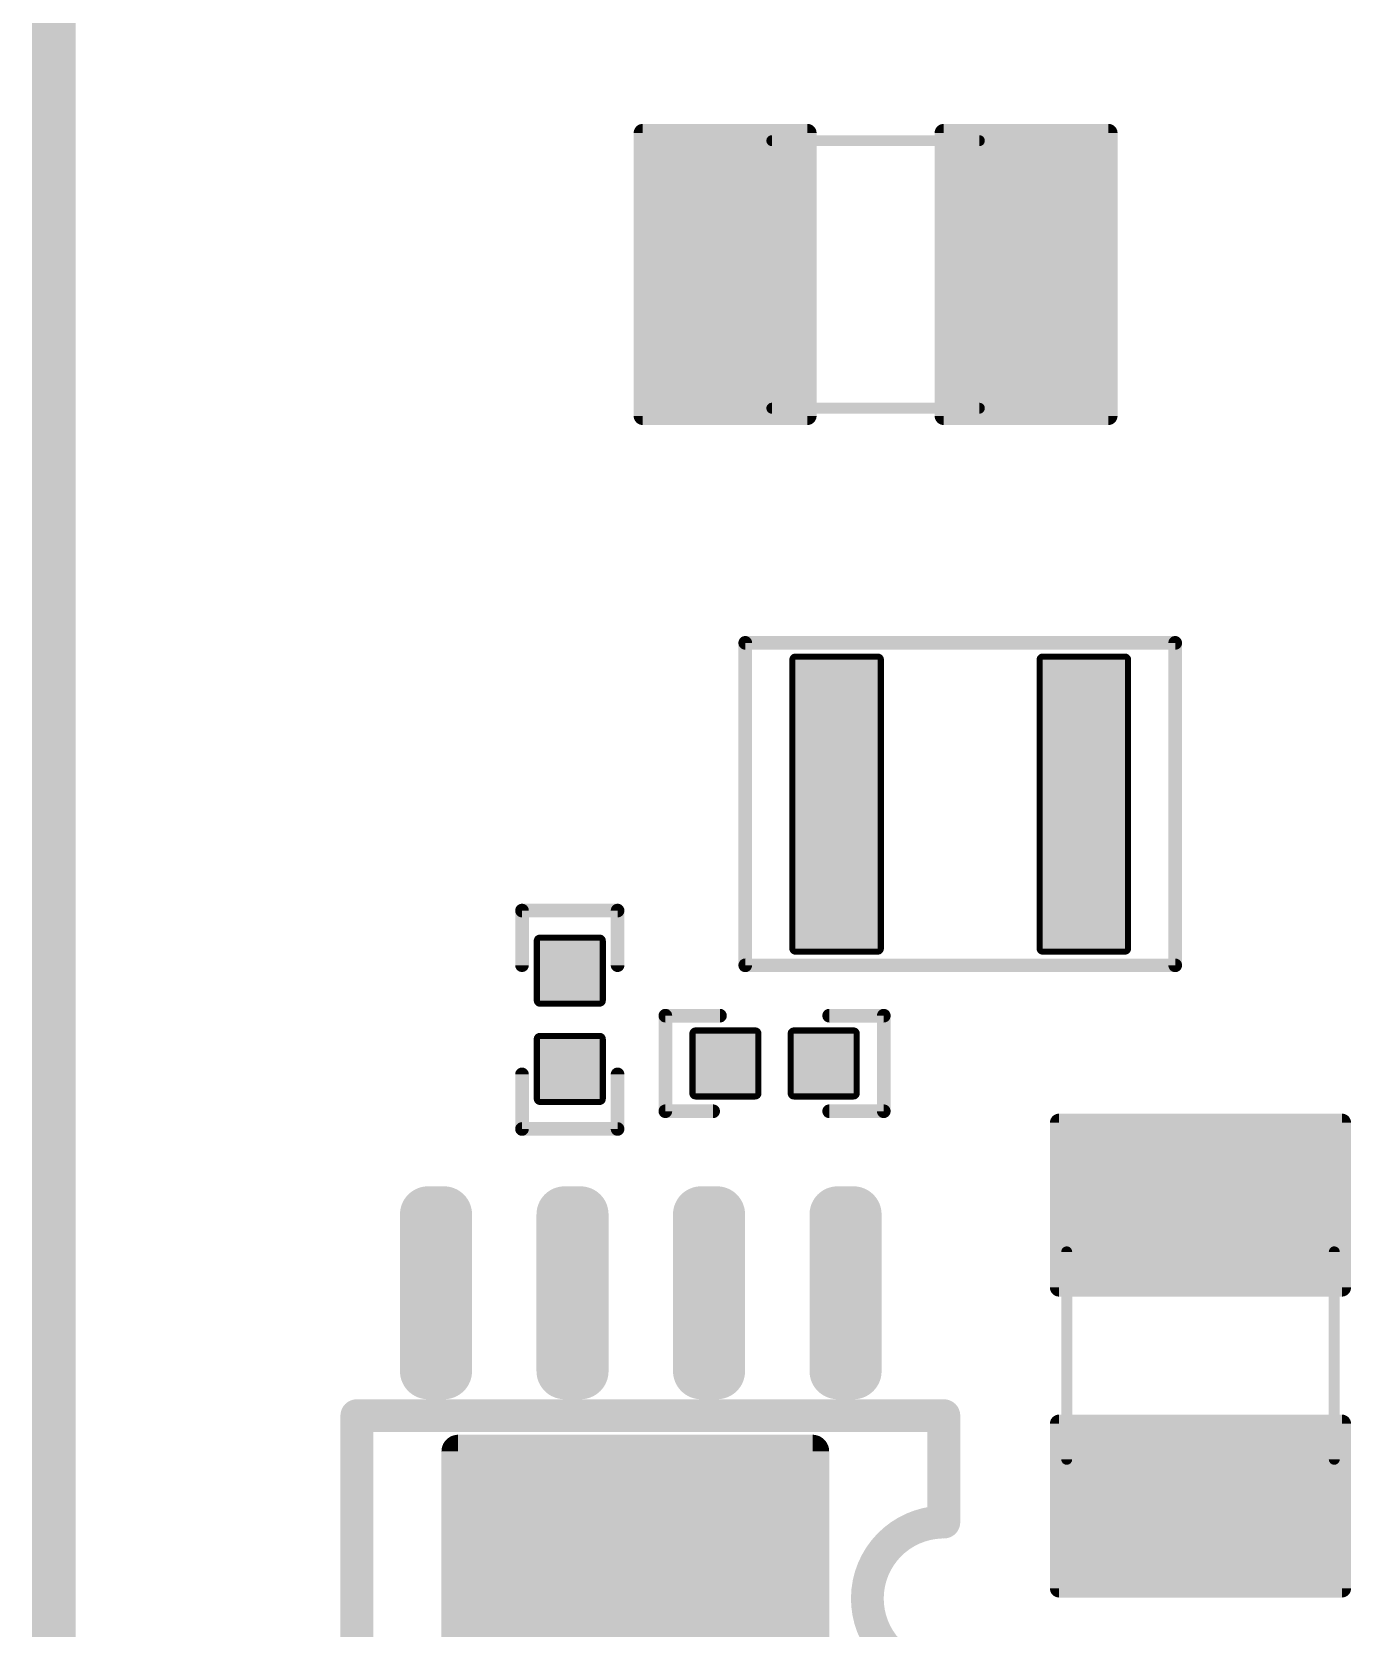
# Model space of a CAD drawing. Extents: x -15 to 107, y -79 to 1.
# Drawn here: x -14.81 to -2.54, y -45.84 to -30.99 of the extents above; entities that cross this region are included whole.
import ezdxf

# ---------------------------------------------------------------- set-up
doc = ezdxf.new("R2010")
doc.units = 0
for name, color, linetype in [('20', 7, 'CONTINUOUS'), ('21', 253, 'CONTINUOUS'), ('29', 82, 'CONTINUOUS'), ('51', 253, 'CONTINUOUS')]:
    doc.layers.add(name, color=color, linetype=linetype)

# ---------------------------------------------------------------- blocks, each defined once
blk = doc.blocks.new('RECT107290X107290R17')
at = {"const_width": 0.057}
blk.add_lwpolyline([(0.3068, -0.2783), (0.3068, 0.2783, 0.4142), (0.2783, 0.3068), (-0.2783, 0.3068, 0.4142), (-0.3068, 0.2783), (-0.3068, -0.2783, 0.4142), (-0.2783, -0.3068), (0.2783, -0.3068, 0.4142)], format="xyb", close=True, dxfattribs=at)
blk.add_solid([(-0.2925, -0.2925), (0.2925, -0.2925), (-0.2925, 0.2925), (0.2925, 0.2925)])
blk = doc.blocks.new('RECT')
blk.add_solid([(-0.5, -0.5), (0.5, -0.5), (-0.5, 0.5), (0.5, 0.5)])
blk = doc.blocks.new('RECT272256X448256R10')
at = {"const_width": 0.0851}
blk.add_lwpolyline([(0.8083, -1.3157), (0.8083, 1.3157, 0.4142), (0.7657, 1.3583), (-0.7657, 1.3583, 0.4142), (-0.8083, 1.3157), (-0.8083, -1.3157, 0.4142), (-0.7657, -1.3583), (0.7657, -1.3583, 0.4142)], format="xyb", close=True, dxfattribs=at)
blk.add_solid([(-0.787, -1.337), (0.787, -1.337), (-0.787, 1.337), (0.787, 1.337)])
blk = doc.blocks.new('RECT448256X140800R13')
at = {"const_width": 0.0572}
blk.add_lwpolyline([(1.3722, -0.3828), (1.3722, 0.3828, 0.4142), (1.3436, 0.4114), (-1.3436, 0.4114, 0.4142), (-1.3722, 0.3828), (-1.3722, -0.3828, 0.4142), (-1.3436, -0.4114), (1.3436, -0.4114, 0.4142)], format="xyb", close=True, dxfattribs=at)
blk.add_solid([(-1.3579, -0.3971), (1.3579, -0.3971), (-1.3579, 0.3971), (1.3579, 0.3971)])
blk = doc.blocks.new('RECT107290X316992R78')
at = {"const_width": 0.2615}
blk.add_lwpolyline([(0.2045, -0.7291), (0.2045, 0.7291, 0.4142), (0.0738, 0.8598), (-0.0738, 0.8598, 0.4142), (-0.2045, 0.7291), (-0.2045, -0.7291, 0.4142), (-0.0738, -0.8598), (0.0738, -0.8598, 0.4142)], format="xyb", close=True, dxfattribs=at)
blk.add_solid([(-0.0992, -0.7545), (0.0992, -0.7545), (-0.0992, 0.7545), (0.0992, 0.7545)])
blk = doc.blocks.new('RECT495808X577088R10')
at = {"const_width": 0.1549}
blk.add_lwpolyline([(1.4719, -1.6485), (1.4719, 1.6485, 0.4142), (1.3945, 1.7259), (-1.3945, 1.7259, 0.4142), (-1.4719, 1.6485), (-1.4719, -1.6485, 0.4142), (-1.3945, -1.7259), (1.3945, -1.7259, 0.4142)], format="xyb", close=True, dxfattribs=at)
blk.add_solid([(-1.4199, -1.6739), (1.4199, -1.6739), (-1.4199, 1.6739), (1.4199, 1.6739)])

msp = doc.modelspace()

# ---------------------------------------------------------------- linework, layer by layer
at = {"layer": '20', "const_width": 0.4064}
msp.add_lwpolyline([(-14.605, -11.303), (-14.605, -61.595)], dxfattribs=at)
at = {"layer": '21'}
for points, const_width in [([(-8.1722, -36.6444, 1), (-8.1722, -36.708)], 0.0635), ([(-8.1404, -36.6762, 1), (-8.204, -36.6762)], 0.0635), ([(-4.1405, -36.6762, 1), (-4.2039, -36.6762)], 0.0635), ([(-4.1722, -36.708, 1), (-4.1722, -36.6444)], 0.0635), ([(-10.2489, -39.135, 1), (-10.2489, -39.1986)], 0.0635), ([(-10.2172, -39.1668, 1), (-10.2807, -39.1668)], 0.0635), ([(-9.3281, -39.1668, 1), (-9.3917, -39.1668)], 0.0635), ([(-9.3599, -39.1986, 1), (-9.3599, -39.135)], 0.0635), ([(-10.2807, -39.6748, 1), (-10.2172, -39.6748)], 0.0635), ([(-9.3917, -39.6748, 1), (-9.3281, -39.6748)], 0.0635), ([(-8.1722, -39.6444, 1), (-8.1722, -39.708)], 0.0635), ([(-8.204, -39.6762, 1), (-8.1404, -39.6762)], 0.0635), ([(-4.2039, -39.6762, 1), (-4.1405, -39.6762)], 0.0635), ([(-4.1722, -39.708, 1), (-4.1722, -39.6444)], 0.0635), ([(-8.8836, -40.1447, 1), (-8.9472, -40.1447)], 0.0635), ([(-8.9154, -40.1129, 1), (-8.9154, -40.1765)], 0.0635), ([(-8.4074, -40.1765, 1), (-8.4074, -40.1129)], 0.0635), ([(-7.3914, -40.1129, 1), (-7.3914, -40.1765)], 0.0635), ([(-6.8517, -40.1447, 1), (-6.9151, -40.1447)], 0.0635), ([(-6.8834, -40.1765, 1), (-6.8834, -40.1129)], 0.0635), ([(-10.2172, -40.6908, 1), (-10.2807, -40.6908)], 0.0635), ([(-9.3281, -40.6908, 1), (-9.3917, -40.6908)], 0.0635), ([(-8.9154, -41.002, 1), (-8.9154, -41.0655)], 0.0635), ([(-8.4709, -41.0655, 1), (-8.4709, -41.002)], 0.0635), ([(-7.3914, -41.002, 1), (-7.3914, -41.0655)], 0.0635), ([(-6.8834, -41.0655, 1), (-6.8834, -41.002)], 0.0635), ([(-8.9472, -41.0337, 1), (-8.8836, -41.0337)], 0.0635), ([(-6.9151, -41.0337, 1), (-6.8517, -41.0337)], 0.0635), ([(-10.2489, -41.167, 1), (-10.2489, -41.2306)], 0.0635), ([(-10.2807, -41.1988, 1), (-10.2172, -41.1988)], 0.0635), ([(-9.3917, -41.1988, 1), (-9.3281, -41.1988)], 0.0635), ([(-9.3599, -41.2306, 1), (-9.3599, -41.167)], 0.0635), ([(-11.7094, -43.8658, 1), (-11.8618, -43.8658)], 0.1524), ([(-11.7856, -43.7896, 1), (-11.7856, -43.942)], 0.1524), ([(-6.2484, -43.8658, 1), (-6.4008, -43.8658)], 0.1524), ([(-6.3246, -43.942, 1), (-6.3246, -43.7896)], 0.1524), ([(-6.35, -44.8564, 1), (-6.2992, -46.2788)], 0.3048), ([(-6.4008, -44.8564, 1), (-6.2484, -44.8564)], 0.1524), ([(-6.3473, -44.9326, 1), (-6.3527, -44.7802)], 0.1524)]:
    msp.add_lwpolyline(points, format="xyb", dxfattribs=dict(at, const_width=const_width))
for points, const_width in [([(-8.1722, -36.6762), (-4.1722, -36.6762)], 0.127), ([(-8.1722, -39.6762), (-8.1722, -36.6762)], 0.127), ([(-4.1722, -36.6762), (-4.1722, -39.6762)], 0.127), ([(-9.3599, -39.1668), (-10.2489, -39.1668)], 0.127), ([(-10.2489, -39.1668), (-10.2489, -39.6748)], 0.127), ([(-9.3599, -39.6748), (-9.3599, -39.1668)], 0.127), ([(-4.1722, -39.6762), (-8.1722, -39.6762)], 0.127), ([(-8.4074, -40.1447), (-8.9154, -40.1447)], 0.127), ([(-8.9154, -40.1447), (-8.9154, -41.0337)], 0.127), ([(-7.3914, -40.1447), (-6.8834, -40.1447)], 0.127), ([(-6.8834, -40.1447), (-6.8834, -41.0337)], 0.127), ([(-10.2489, -40.6908), (-10.2489, -41.1988)], 0.127), ([(-9.3599, -41.1988), (-9.3599, -40.6908)], 0.127), ([(-8.9154, -41.0337), (-8.4709, -41.0337)], 0.127), ([(-6.8834, -41.0337), (-7.3914, -41.0337)], 0.127), ([(-10.2489, -41.1988), (-9.3599, -41.1988)], 0.127), ([(-11.7856, -47.3456), (-11.7856, -43.8658)], 0.3048), ([(-11.7856, -43.8658), (-6.3246, -43.8658)], 0.3048), ([(-6.3246, -43.8658), (-6.3246, -44.8564)], 0.3048)]:
    msp.add_lwpolyline(points, dxfattribs=dict(at, const_width=const_width))
at = {"layer": '51', "const_width": 0.1016}
for points in [[(-5.9944, -32.004), (-7.9248, -32.004)], [(-5.9944, -34.4932), (-7.9248, -34.4932)], [(-5.1816, -42.3418), (-5.1816, -44.2722)], [(-2.6924, -42.3418), (-2.6924, -44.2722)]]:
    msp.add_lwpolyline(points, dxfattribs=at)
at = {"layer": '51', "const_width": 0.0508}
for points in [[(-7.9248, -31.9786, 1), (-7.9248, -32.0294)], [(-5.9944, -32.0294, 1), (-5.9944, -31.9786)], [(-7.9248, -34.4678, 1), (-7.9248, -34.5186)], [(-5.9944, -34.5186, 1), (-5.9944, -34.4678)], [(-5.1562, -42.3418, 1), (-5.207, -42.3418)], [(-2.667, -42.3418, 1), (-2.7178, -42.3418)], [(-5.207, -44.2722, 1), (-5.1562, -44.2722)], [(-2.7178, -44.2722, 1), (-2.667, -44.2722)]]:
    msp.add_lwpolyline(points, format="xyb", dxfattribs=at)

# ---------------------------------------------------------------- block references
at = {"layer": '29'}
for name, p, rotation in [('RECT272256X448256R10', (-8.3596, -33.2486), 180), ('RECT272256X448256R10', (-5.5596, -33.2486), 180), ('RECT448256X140800R13', (-7.3222, -38.1762), 90), ('RECT448256X140800R13', (-5.0222, -38.1762), 90), ('RECT107290X107290R17', (-9.8044, -39.7256), 270), ('RECT107290X107290R17', (-9.8044, -40.64), 270), ('RECT272256X448256R10', (-3.937, -41.907), 270), ('RECT272256X448256R10', (-3.937, -44.707), 270), ('RECT495808X577088R10', (-9.1948, -45.593), 270)]:
    msp.add_blockref(name, p, dxfattribs=dict(at, rotation=rotation))
for name, p in [('RECT107290X107290R17', (-8.3566, -40.5892)), ('RECT107290X107290R17', (-7.4422, -40.5892)), ('RECT107290X316992R78', (-11.049, -42.7228)), ('RECT107290X316992R78', (-9.779, -42.7228)), ('RECT107290X316992R78', (-8.509, -42.7228)), ('RECT107290X316992R78', (-7.239, -42.7228))]:
    msp.add_blockref(name, p, dxfattribs=at)
at = {"layer": '51', "xscale": 0.7501, "yscale": 2.5999}
for p, rotation in [((-8.2864, -33.2441), 180), ((-5.6329, -33.2532), 180), ((-3.9325, -41.9803), 270), ((-3.9416, -44.6337), 270)]:
    msp.add_blockref('RECT', p, dxfattribs=dict(at, rotation=rotation))

doc.saveas('drawing.dxf')
